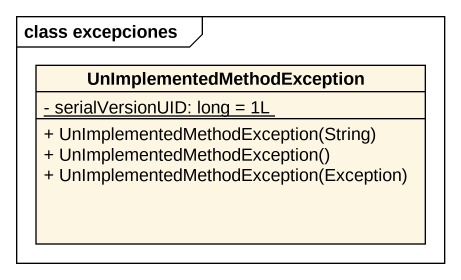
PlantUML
@startuml
mainframe class excepciones
hide circle
hide empty members
skinparam classAttributeIconSize 0
class UnImplementedMethodException {
  {static} - serialVersionUID: long = 1L
  + UnImplementedMethodException(String)
  + UnImplementedMethodException()
  + UnImplementedMethodException(Exception)
}
@enduml
